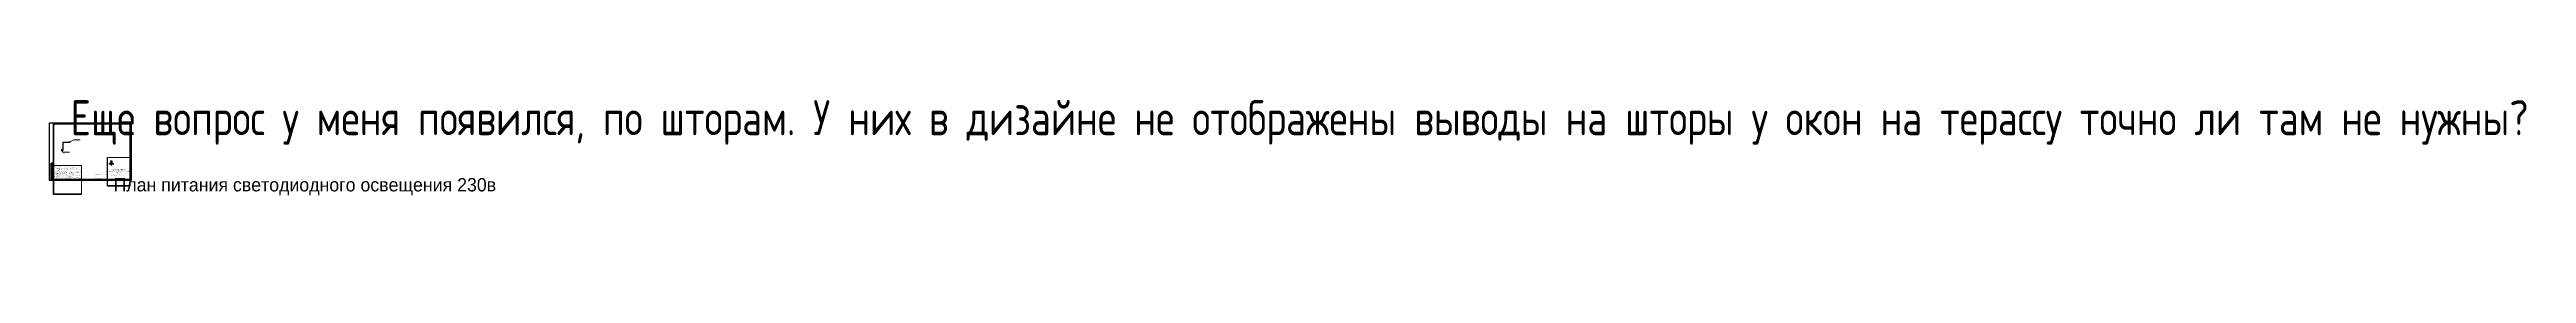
# Paper-space layout 'LD230 (2)' of a CAD drawing. Header units: millimetres. Extents: x 0 to 12757, y -218 to 414.
# The model-space entities are those that its viewports show. They can reach past a viewport. Long polylines and large blocks are cut down to what shows.
import ezdxf
from ezdxf import colors
from ezdxf.entities.mleader import LeaderData, LeaderLine
from ezdxf.enums import TextEntityAlignment as Align
from ezdxf.math import Vec2, Vec3

# ---------------------------------------------------------------- set-up
doc = ezdxf.new("R2018")
doc.units = ezdxf.units.MM
doc.layers.add('0_UNC Defpoints ЭОМ', color=6, linetype='Continuous', plot=False)
for name, color, linetype in [('0_UNC_0 Щит', 1, 'Continuous'), ('0_UNC_10 Доп. Оборудование', 1, 'Continuous'), ('0_UNC_2 Розетки. Трассы', 10, 'Continuous'), ('0_UNC_4 LED. Оборудование', 1, 'Continuous'), ('0_UNC_4 LED. Трассы', 5, 'Continuous'), ('0_UNC_4.1 LD ниши. Оборудование', 1, 'Continuous'), ('0_UNC_4.1 LD ниши. Трассы', 5, 'Continuous'), ('0_Рамка', 7, 'Continuous')]:
    doc.layers.add(name, color=color, linetype=linetype)
doc.styles.get("Standard").update_dxf_attribs({"font": 'arial.ttf'})
doc.styles.add('Unecom', font='GOST2304A.ttf', dxfattribs={"height": 2.5})
doc.styles.add('СГЕНЕРИР_СТИЛЬ_1', font='')
doc.styles.add('СПДС', font='isocpeur.ttf', dxfattribs={"width": 0.8, "height": 2.5})
doc.styles.get('СГЕНЕРИР_СТИЛЬ_1').set_extended_font_data('Arial Кириллический')
doc.linetypes.add('зигзаг', pattern='A,0.00254,-5.08,[131,ltypeshp.shx,S=5.08,R=0,X=-5.08,Y=0],-10.16,[131,ltypeshp.shx,S=5.08,R=180,X=5.08,Y=0],-5.08', length=20.32254)
pattern_1 = [(0, (-2.567382661588908, 3.856021770835468), (0, 6.985), [5.08, -1.905]), (90, (-2.567382661588908, 3.856021770835468), (-6.985, 4.277078946022131e-16), [5.08, -1.905])]

# ---------------------------------------------------------------- blocks, each defined once
blk = doc.blocks.new('*U292')
at = {"lineweight": 60, "ltscale": 10}
for p, q in [((20, 292), (415, 292)), ((20, 5), (20, 292)), ((415, 292), (415, 5)), ((8, 90), (20, 90)), ((8, 5), (8, 90)), ((8, 65), (20, 65)), ((8, 30), (20, 30)), ((20, 5), (8, 5)), ((13, 90), (13, 5)), ((20, 90), (20, 5)), ((20, 90), (20, 5)), ((415, 5), (20, 5))]:
    blk.add_line(p, q, dxfattribs=at)
at = {"layer": '0_UNC Defpoints ЭОМ', "ltscale": 10}
blk.add_lwpolyline([(420, 0), (0, 0), (0, 297), (420, 297)], close=True, dxfattribs=at)
at = {"layer": '0_UNC Defpoints ЭОМ', "lineweight": 30}
blk.add_lwpolyline([(395, 5), (420, 5), (420, 0), (395, 0)], close=True, dxfattribs=at)
at = {"char_height": 2.5, "attachment_point": 4, "rotation": 90, "style": 'Unecom'}
for s, insert, width in [(' Подпись и дата', (10.5, 30), 35), (' Инв. № подл.', (10.5, 5), 24.41869207440882), ('{\\fGOST type A|b0|i1|c204|p34; }Взамен инв. №', (10.5, 65), 25)]:
    blk.add_mtext(s, dxfattribs=dict(at, insert=insert, width=width))
at = {"style": 'Unecom'}
for s, insert, char_height, width, attachment_point, line_spacing_factor in [('Разработал', (230.7233299709728, 31.98369117271227), 2.5, 20, 4, 2), ('Н.Контроль', (230.7233299709728, 11.98369117271227), 2.5, 20, 4, 2), ('ГИП', (230.7233299709728, 7.315496659501832), 2.5, 20, 4, 2), ('Лебедев', (250.802137314623, 12.463667545009), 2.5, 19.92119265634983, 4, 2), ('Ахметзянов', (250.802137314623, 32.463667545009), 2.5, 19.92119265634983, 4, 2), ('Вересов', (250.802137314623, 6.96510901417787), 2.5, 19.92119265634983, 4, 2), ('05.26', (290, 32.5), 2.5, 10, 5, 2), ('05.26', (290, 12.5), 2.5, 10, 5, 2), ('05.26', (290, 7.5), 2.5, 10, 5, 2), ('Система электроснабжения и автоматизированной силовой электрики', (330, 27.5), 2.5, 70, 5, 1.5), ('Адрес объекта: Тверская область, район Конаковский, с/п Вахонинское, д.Терехово, ЖК Лесной берег, улица Бобровая, земельный участок 48.', (355, 42.5), 2.5, 115, 5, 1.5), ('№ 25-ЮН-ИНЖ 37/ПИР-ЭОМ', (355, 54.99484240810358), 4, 120, 5, 2), ('Р', (372.5, 25), 2.5, 14.99999999999994, 5, 2)]:
    blk.add_mtext(s, dxfattribs=dict(at, insert=insert, char_height=char_height, width=width, attachment_point=attachment_point, line_spacing_factor=line_spacing_factor))
at = {"char_height": 2.5, "attachment_point": 4, "style": 'Unecom'}
for s, insert, width in [('Формат  ', (364.8511495329421, 2.554505387415702), 50), ('\\pi1; ', (250.0000000000009, -133.180796068471), 20), ('\\pi1; ', (250.0000000000009, -133.180796068471), 20), ('\\pxi0.4; ', (250.0000000000009, -133.180796068471), 20), ('\\pi1; ', (512.5279909238316, -218.3193670258051), 20), ('\\pi1; ', (512.5279909238316, -218.3193670258051), 20), ('\\pxi0.4; ', (512.5279909238316, -218.3193670258051), 20)]:
    blk.add_mtext(s, dxfattribs=dict(at, insert=insert, width=width))
at = {"lineweight": 30, "flags": 104}
blk.add_attdef('ОПИСАНИЕ_ЛИСТА', text='', height=2.5, dxfattribs=at).set_placement((329.9255747664711, 12.52725269370785), align=Align.MIDDLE_CENTER)
at = {"style": 'Unecom', "flags": 8}
blk.add_attdef('ФОРМАТ_БУМАГИ', (379.3795570368497, 1.289396978032528), '', height=2.5, dxfattribs=at)
at = {"style": 'Unecom'}
blk.add_attdef('ЛИСТ_№', text='', height=2.5, dxfattribs=at).set_placement((387.5, 25), align=Align.MIDDLE_CENTER)
blk.add_attdef('КОЛ-ВО_ЛИСТОВ', text='', height=2.5, dxfattribs=at).set_placement((404.7107316018007, 23.68743182296953), align=Align.CENTER)
at = {"layer": '0_Рамка', "style": 'СПДС', "width": 0.8}
blk.add_text('Распечатано 24.09.2026 14:23:30', height=2.5, rotation=90, dxfattribs=at).set_placement((16.5, 160), align=Align.MIDDLE_LEFT)
at = {"layer": 'Defpoints', "insert": (330, 2.5), "char_height": 2.5, "width": 70, "attachment_point": 5, "style": 'Unecom'}
blk.add_mtext('Копировал', dxfattribs=at)
blk = doc.blocks.new('ЩС-65')
h = blk.add_hatch(color=1)
h.dxf.hatch_style = 1
h.paths.add_polyline_path([(1013.970136407355, -7.268852186825825e-12), (1013.970136407355, 101.3970136407297), (2.91038304567337e-11, 101.3970136407297), (2.91038304567337e-11, 7.105427357601002e-15)])
at = {"color": 1}
for points in [[(2.91038304567337e-11, 101.3970136407297), (2.91038304567337e-11, -101.397013640737), (1013.970136407355, -101.397013640737), (1013.970136407355, 101.3970136407297), (2.91038304567337e-11, 101.3970136407297)], [(0, 0), (1013.970136407355, -7.275957614183426e-12)]]:
    blk.add_lwpolyline(points, dxfattribs=at)
blk = doc.blocks.new('*U105')
h = blk.add_hatch()
h.set_pattern_fill('ANGLE', color=0)
h.set_pattern_definition(pattern_1)
h.paths.add_polyline_path([(1.25, -1.25, 1), (-1.25, -1.25, 1)])
at = {"linetype": 'ByBlock'}
h = blk.add_hatch(color=0, dxfattribs=at)
h.dxf.hatch_style = 1
h.paths.add_polyline_path([(-0.002700106668487523, -2.916233810879021e-06, 1), (0.002700106668488189, -2.49999708376619, 1)])
at = {"color": 0, "linetype": 'ByBlock'}
blk.add_circle((4.440892098500626e-16, -1.250000000000001), 1.25, dxfattribs=at)
at = {"color": 0, "linetype": 'ByBlock', "start_tangent": (7.660218099548148, -6.306332581857601), "end_tangent": (10.00137104452082, -7.711265949768734)}
blk.add_spline([(4.440892098500626e-16, -1.250000000000001), (7.999981336103615, -1.23271931732165)], degree=3, dxfattribs=at)
blk = doc.blocks.new('_None')
blk = doc.blocks.new('*U431')
h = blk.add_hatch()
h.set_pattern_fill('ANGLE', color=0)
h.set_pattern_definition(pattern_1)
h.paths.add_polyline_path([(1.25, -1.25, 1), (-1.25, -1.25, 1)])
at = {"linetype": 'ByBlock'}
h = blk.add_hatch(color=0, dxfattribs=at)
h.dxf.hatch_style = 1
h.paths.add_polyline_path([(0.3209487671515325, -0.04190567882143104, 1), (-0.3209487671515314, -2.458094321178572, 1)])
at = {"color": 0, "linetype": 'ByBlock'}
blk.add_circle((4.440892098500626e-16, -1.250000000000001), 1.25, dxfattribs=at)
at = {"color": 0, "linetype": 'ByBlock', "start_tangent": (-9.629958900927543, -2.390117890835129), "end_tangent": (-12.15367935799686, -3.432072752906511)}
blk.add_spline([(4.440892098500626e-16, -1.250000000000001), (-4.755678636158236, -7.683002464602991)], degree=3, dxfattribs=at)

msp = doc.modelspace()

# ---------------------------------------------------------------- linework, layer by layer
at = {"ltscale": 10}
for points in [[(-212203.0745366075, 11679.34096124279), (-215070.5764129249, 11679.34096124279), (-215070.5764129249, 26333.52191123762), (-212203.0745366075, 26333.52191123762)], [(-212203.0745366075, 26333.52191123762), (-200647.3483577537, 26333.52191123762), (-200647.3483577537, 11679.34096124279), (-212203.0745366075, 11679.34096124279)], [(-200647.3483577537, 26333.52191123762), (-186103.0401623592, 26333.52191123762), (-186103.0401623592, 11679.34096124279), (-200647.3483577537, 11679.34096124279)], [(-186103.0401623592, 26333.52191123762), (-171558.7319669648, 26333.52191123762), (-171558.7319669648, 11679.34096124279), (-186103.0401623592, 11679.34096124279)], [(-212203.0745366075, -2974.839988752035), (-215070.5764129249, -2974.839988752035), (-215070.5764129249, 11679.34096124279), (-212203.0745366075, 11679.34096124279)], [(-212203.0745366075, 11679.34096124279), (-200647.3483577537, 11679.34096124279), (-200647.3483577537, -2974.839988752035), (-212203.0745366075, -2974.839988752035)], [(-200647.3483577537, 11679.34096124279), (-186103.0401623592, 11679.34096124279), (-186103.0401623592, -2974.839988752035), (-200647.3483577537, -2974.839988752035)], [(-212203.0745366075, -17629.02093874686), (-215070.5764129249, -17629.02093874686), (-215070.5764129249, -2974.839988752035), (-212203.0745366075, -2974.839988752035)], [(-212203.0745366075, -2974.839988752035), (-200647.3483577537, -2974.839988752035), (-200647.3483577537, -17629.02093874686), (-212203.0745366075, -17629.02093874686)], [(-200647.3483577537, -2974.839988752035), (-186103.0401623592, -2974.839988752035), (-186103.0401623592, -17629.02093874686), (-200647.3483577537, -17629.02093874686)]]:
    msp.add_lwpolyline(points, close=True, dxfattribs=at)
at = {"layer": '0_UNC_4 LED. Оборудование', "color": 6, "linetype": 'зигзаг', "ltscale": 0.1}
msp.add_line((-211553.5960636484, 8355.646422347985), (-209048.5373109319, 8355.646422347985), dxfattribs=at)
at = {"layer": '0_UNC_4 LED. Трассы'}
for points in [[(-211037.2340637697, 8878.48394896218), (-209574.0993108572, 8878.48394896218)], [(-210376.3773654094, 8807.773270842968), (-210234.956009171, 8949.194627081393)]]:
    msp.add_lwpolyline(points, dxfattribs=at)
at = {"layer": '0_UNC_4.1 LD ниши. Трассы', "color": 1}
msp.add_lwpolyline([(112121.104227385, 11628.21454630032), (112160.8518550259, 11628.21454630032), (112160.934556952, 11370.03943315894), (112728.5829643866, 11370.03943315894), (112728.5829643866, 14362.53324180973), (115381.6844425225, 14362.53324180973), (115381.6844425225, 14473.92733613413)], dxfattribs=at)

# ---------------------------------------------------------------- block references
at = {"layer": '0_UNC_0 Щит', "color": 1}
msp.add_blockref('ЩС-65', (-210812.6517554939, 9663.185692598003), dxfattribs=at)
at = {"layer": '0_UNC_4 LED. Оборудование', "color": 6, "linetype": 'ByBlock', "xscale": 40, "yscale": 40, "zscale": 40}
msp.add_blockref('*U105', (-210305.6666872902, 7838.185692597996), dxfattribs=at)
at = {"layer": '0_UNC_4.1 LD ниши. Оборудование', "color": 240, "linetype": 'ByBlock', "true_color": 0xed1f24, "xscale": 49.99999999999999, "yscale": 49.99999999999999, "zscale": 49.99999999999999}
for p, rotation in [((112181.1745070385, 11318.71262249518), 185.1933941408021), ((115419.6073322266, 14523.6073566302), 322.6439537807718)]:
    msp.add_blockref('*U431', p, dxfattribs=dict(at, rotation=rotation))

# ---------------------------------------------------------------- texts
at = {"insert": (-200140.2176312766, 11288.185692598), "char_height": 250, "width": 13510.59717411221, "attachment_point": 1, "style": 'Unecom'}
msp.add_mtext('\\pxi-3,l3,sm1,t3;Указания к монтажу:{\\C0;\\P\\pi-2,l2,qj;1.^IРасстановка светодиодных лент показаны в соответствии с дизайн-проектом.\\P\\C7;2.^IПроводку ко всем светильникам выполнить кабелем КГВВГнг или аналогичный сечением 2x1,5 мм² в ПВХ трубе, если не указанно иное.\\P3.^IПри выборе и установке светильников в ванных и санузлах строго учитывать требования ГОСТ Р 50571.11-96.\\P4.^IВ квартирном щите не допускается подключение более двух проводов одной групповой линии к устройству защиты. При количестве проводов более двух монтаж осуществляется при помощи распаечной коробки.\\P\\C0;5.^IПрокладка защитного проводника (PE) шлейфом не допускается.\\P6.^IКрепление ПВХ-трубы к стенам, потолку - с помощью клипс.\\P7.^IЗапас кабеля для силового щита (ЩС) оставлять 2000мм, для оконечных устройств - 1000мм.\\P8.^IВсе высотные размеры уточнить по Дизайн проекту.\\P}9.^IПри прокладке силовых кабельных трасс выдержать расстояние от слаботочных не менее 150мм;\\P10.^IМежкомнатные перекрытия проходить в соответствии с СНиП 3.05.06-85, закладные использовать металлические трубы. ', dxfattribs=at)
at = {"layer": '0_UNC_4 LED. Трассы', "insert": (-209650.976126139, 9120.541374300286), "char_height": 250, "width": 1353.997416052829, "attachment_point": 5, "style": 'СГЕНЕРИР_СТИЛЬ_1'}
msp.add_mtext('\\pxql;{\\fISOCPEUR|b0|i0|c204|p34;N}', dxfattribs=at)

# ---------------------------------------------------------------- leaders
at = {"layer": '0_UNC_10 Доп. Оборудование', "ltscale": 2}
ml = msp.add_multileader_mtext('Standard', dxfattribs=at)
ml.set_content('{\\C0;В.1.02.1(В1)\\P1хВВГнг(А)-LS 3х1.5}', color=7, style='Unecom')
ml.set_leader_properties(color=7, linetype='ByLayer', lineweight=13)
ml.set_arrow_properties(name='NONE')
ml.build(insert=Vec2(0, 0))
ml.multileader.update_dxf_attribs({"has_dogleg": 0, "text_left_attachment_type": 6, "text_right_attachment_type": 6, "text_bottom_attachment_type": 10, "arrow_head_size": 100, "scale": 100})
ctx = ml.context
ctx.base_point, ctx.scale, ctx.char_height, ctx.arrow_head_size, ctx.plane_origin = Vec3(1122.152991229069, 10745.91390069361), 100, 180, 100, Vec3(-1343.349451778402, 14164.96696905485)
ctx.left_attachment, ctx.right_attachment, ctx.top_attachment, ctx.text_align_type = 6, 6, 10, 2
notes = []
notes.append((ctx, [(1, (1, 1, 0), (2860.943555918133, 10745.91390069361), (-1, 0), 8, [(0, [(3248.789273361781, 11777.1901603494)], 0, [])])]))
ctx.mtext.insert, ctx.mtext.width, ctx.mtext.alignment, ctx.mtext.flow_direction = Vec3(2850.943555918133, 10961.91390069361), 2076.725488998927, 3, 5
ml = msp.add_multileader_mtext('Standard', dxfattribs=at)
ml.set_content('{\\C0;В.1.07.1(В2)\\P1хВВГнг(А)-LS 3х1.5}', color=7, style='Unecom')
ml.set_leader_properties(color=7, linetype='ByLayer', lineweight=13)
ml.set_arrow_properties(name='NONE')
ml.build(insert=Vec2(0, 0))
ml.multileader.update_dxf_attribs({"has_dogleg": 0, "text_left_attachment_type": 6, "text_right_attachment_type": 6, "text_bottom_attachment_type": 10, "arrow_head_size": 100, "scale": 100})
ctx = ml.context
ctx.base_point, ctx.scale, ctx.char_height, ctx.arrow_head_size, ctx.plane_origin = Vec3(8187.204877378256, 6119.963191203443), 100, 180, 100, Vec3(5721.702434370785, 9539.01625956468)
ctx.left_attachment, ctx.right_attachment, ctx.top_attachment, ctx.text_align_type = 6, 6, 10, 2
notes.append((ctx, [(1, (1, 1, 0), (9925.99544206732, 6119.963191203443), (-1, 0), 8, [(0, [(10313.84115951097, 7151.239450859236)], 0, [])])]))
ctx.mtext.insert, ctx.mtext.width, ctx.mtext.alignment, ctx.mtext.flow_direction = Vec3(9915.99544206732, 6335.963191203443), 2076.725488998927, 3, 5
at = {"layer": '0_UNC_4.1 LD ниши. Оборудование', "linetype": 'ByBlock', "ltscale": 2}
ml = msp.add_multileader_mtext('Standard', dxfattribs=at)
ml.set_content('LD.2.12.1\\Pмебельная подсветка\\Pзапас 1м', color=7, style='Unecom')
ml.set_leader_properties(color=7, linetype='ByLayer', lineweight=13)
ml.set_arrow_properties(name='NONE')
ml.build(insert=Vec2(0, 0))
ml.multileader.update_dxf_attribs({"has_dogleg": 0, "text_left_attachment_type": 6, "text_right_attachment_type": 6, "text_bottom_attachment_type": 10, "arrow_head_size": 100})
ctx = ml.context
ctx.base_point, ctx.char_height, ctx.arrow_head_size, ctx.landing_gap_size, ctx.plane_origin = Vec3(112703.3819147953, 10585.28378413825), 180, 100, 0.5, Vec3(107443.6234994888, 12713.04165611619)
ctx.left_attachment, ctx.right_attachment, ctx.top_attachment = 6, 6, 10
notes.append((ctx, [(0, (1, 1, 0), (112695.3819147953, 10585.28378413825), (1, 0), 8, [(0, [(112175.5171470318, 11380.95605008199)], 0, [])])]))
ctx.mtext.insert, ctx.mtext.width, ctx.mtext.flow_direction = Vec3(112703.8819147953, 10801.28378413825), 2486.9177558925, 5
ml = msp.add_multileader_mtext('Standard', dxfattribs=at)
ml.set_content('LD.2.12.1\\Pмебельная подсветка\\Pзапас 1м', color=7, style='Unecom')
ml.set_leader_properties(color=7, linetype='ByLayer', lineweight=13)
ml.set_arrow_properties(name='NONE')
ml.build(insert=Vec2(0, 0))
ml.multileader.update_dxf_attribs({"has_dogleg": 0, "text_left_attachment_type": 6, "text_right_attachment_type": 6, "text_bottom_attachment_type": 10, "arrow_head_size": 100})
ctx = ml.context
ctx.base_point, ctx.char_height, ctx.arrow_head_size, ctx.landing_gap_size, ctx.plane_origin = Vec3(116841.7315348106, 15275.10497910526), 180, 100, 0.5, Vec3(110649.7907949795, 15806.01294216833)
ctx.left_attachment, ctx.right_attachment, ctx.top_attachment = 6, 6, 10
notes.append((ctx, [(0, (1, 1, 0), (116833.7315348106, 15275.10497910526), (1, 0), 8, [(0, [(115381.6844425225, 14473.92733613413)], 0, [])])]))
ctx.mtext.insert, ctx.mtext.width, ctx.mtext.flow_direction = Vec3(116842.2315348106, 15491.10497910526), 2486.9177558925, 5
for ctx, leaders in notes:
    for number, flags, end, landing, length, lines in leaders:
        leader = LeaderData()
        leader.index, (leader.has_last_leader_line, leader.has_dogleg_vector, leader.attachment_direction) = number, flags
        leader.last_leader_point, leader.dogleg_vector, leader.dogleg_length = Vec3(end), Vec3(landing), length
        for number, points, colour, breaks in lines:
            line = LeaderLine()
            line.index, line.vertices, line.color, line.breaks = number, Vec3.list(points), colors.encode_raw_color(colour), breaks
            leader.lines.append(line)
        ctx.leaders.append(leader)

psp = doc.layouts.new('LD230 (2)')

# ---------------------------------------------------------------- block references
at = {"ltscale": 100}
ref = psp.add_blockref('*U292', (0, 0), dxfattribs=at)
ref.add_attrib('ФОРМАТ_БУМАГИ', 'А3', (379.3795570368497, 1.289396978032528), dxfattribs={"height": 2.5, "style": 'Unecom'})
ref.add_attrib('ЛИСТ_№', '23', dxfattribs={"height": 2.5, "style": 'Unecom'}).set_placement((387.5, 25), align=Align.MIDDLE_CENTER)
lines = psp.add_mtext('План питания светодиодного освещения 230в', dxfattribs={"insert": (329.9255747664711, 12.52725269370785), "char_height": 68.28437721101864, "attachment_point": 1})
ref.add_attrib('ОПИСАНИЕ_ЛИСТА', '', (329.9255747664711, 12.52725269370785), dxfattribs={"flags": 104}).embed_mtext(lines)

# ---------------------------------------------------------------- texts
at = {"insert": (407.4999999999999, 2.5), "char_height": 2.5, "width": 25, "attachment_point": 5, "line_spacing_factor": 2, "style": 'Unecom'}
psp.add_mtext('М#####', dxfattribs=at)
at = {"layer": '0_UNC_2 Розетки. Трассы', "insert": (107.486457771065, 412.7348891786381), "char_height": 180, "width": 13274.31165117941, "attachment_point": 1, "style": 'Unecom'}
psp.add_mtext('Еще вопрос у меня появился, по шторам. У них в дизайне не отображены выводы на шторы у окон на терассу точно ли там не нужны?', dxfattribs=at)

# ---------------------------------------------------------------- viewports
at = {"layer": '0_UNC Defpoints ЭОМ'}
for center, size, view_center_point, view_height, status, view_target_point, frozen in [((217.5000002813597, 148.5), (395.0000000000002, 287), (106444.573258924, -3801.325669954962), 21525, 4, (17378.98640502438, 14563.82566995496), ['0_UNC_10 Доп. Оборудование', '0_UNC_2 Розетки. Трассы', '0_UNC_4 LED. Оборудование', '0_UNC_4 LED. Трассы', '0_Рамка', 'Defpoints']), ((92.72154097697232, 3.603361975135098), (145.4430819539446, 146.5418094999483), (12948.50287502308, -31634.58140042746), 14654.18094999483, 3, (-206323.6971350796, 35986.83188667284), ['0_UNC_2 Розетки. Трассы', '0_UNC_4 LED. Оборудование', '0_UNC_4 LED. Трассы', '0_UNC_4.1 LD ниши. Оборудование', '0_UNC_4.1 LD ниши. Трассы'])]:
    vp = psp.add_viewport(center=center, size=size, view_center_point=view_center_point, view_height=view_height, status=status, dxfattribs=dict(at, view_target_point=view_target_point))
    vp.frozen_layers = frozen
at = {"layer": '0_UNC Defpoints ЭОМ', "view_target_point": (-206323.6971350796, 35986.83188667284)}
vp = psp.add_viewport(center=(357.0865651962665, 45.60281940187861), size=(115.5572617885377, 146.5418094999482), view_center_point=(-101.5143121010399, -31634.58140042746), view_height=14654.18094999482, dxfattribs=at)
vp.frozen_layers = ['0_UNC_2 Розетки. Трассы', '0_UNC_4.1 LD ниши. Оборудование', '0_UNC_4.1 LD ниши. Трассы']

doc.saveas('drawing.dxf')
